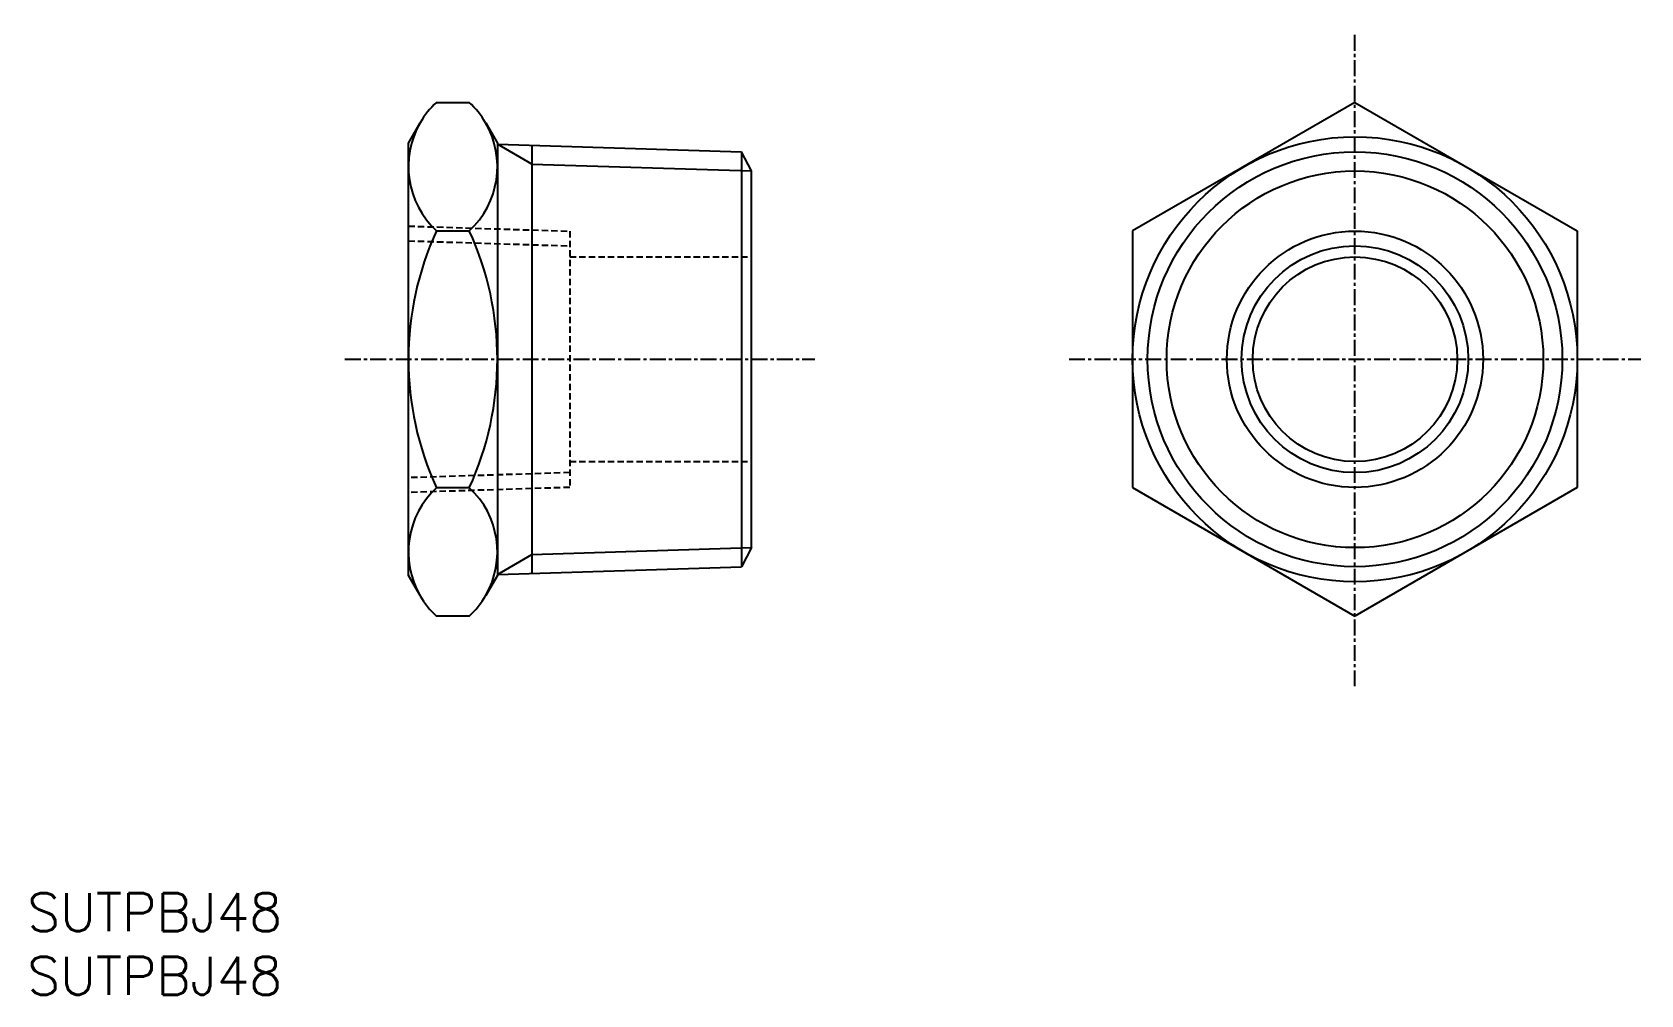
# Model space of a CAD drawing. Extents: x 0 to 127, y 0 to 76.
import ezdxf

# ---------------------------------------------------------------- set-up
doc = ezdxf.new("R2010")
doc.units = 0
doc.linetypes.add('CENTER', pattern=[2, 1.25, -0.25, 0.25, -0.25])
doc.linetypes.add('DASHED', pattern=[0.75, 0.5, -0.25])
doc.layers.get('0').update_dxf_attribs({"linetype": 'CONTINUOUS'})
doc.layers.add('CENTER', color=1, linetype='CENTER')
doc.styles.get("Standard").update_dxf_attribs({"font": 'txt.shx'})

# ---------------------------------------------------------------- blocks, each defined once
blk = doc.blocks.new('*U4')
at = {"color": 7, "linetype": 'CONTINUOUS'}
blk.add_text('SUTPBJ48', height=3, dxfattribs=at).set_placement((0, 0))
blk = doc.blocks.new('*U5')
at = {"color": 7, "linetype": 'CONTINUOUS'}
blk.add_text('SUTPBJ48', height=3, dxfattribs=at).set_placement((0, 5))

msp = doc.modelspace()

# ---------------------------------------------------------------- linework, layer by layer
at = {"color": 7, "linetype": 'CONTINUOUS'}
for p, q in [((32.21, 70.21), (34.79, 70.21)), ((104.5, 70.21), (87, 60.1)), ((104.5, 70.21), (122, 60.1)), ((30, 67), (30.92, 68.59)), ((36.08, 68.59), (37, 67)), ((30, 33), (30, 67)), ((37, 67), (37, 33)), ((37, 66.92), (56.22, 66.32)), ((39.71, 66.84), (39.71, 33.16)), ((57, 64.82), (56.22, 66.32)), ((56.22, 66.32), (56.22, 33.68)), ((57, 35.18), (57, 64.82)), ((32.21, 60.1), (34.79, 60.1)), ((87, 60.1), (87, 39.9)), ((122, 60.1), (122, 39.9)), ((32.21, 39.9), (34.79, 39.9)), ((87, 39.9), (104.5, 29.79)), ((122, 39.9), (104.5, 29.79)), ((57, 35.18), (56.22, 33.68)), ((30.92, 31.41), (30, 33)), ((37, 33), (36.08, 31.41)), ((37, 33.08), (56.22, 33.68)), ((34.79, 29.79), (32.21, 29.79))]:
    msp.add_line(p, q, dxfattribs=at)
at = {"color": 3, "linetype": 'CONTINUOUS'}
for p, q in [((39.71, 65.36), (37, 66.92)), ((39.71, 65.36), (57, 64.82)), ((37, 33.08), (39.71, 34.64)), ((39.71, 34.64), (57, 35.18))]:
    msp.add_line(p, q, dxfattribs=at)
at = {"color": 3, "linetype": 'DASHED'}
for p, q in [((30, 60.48), (42.7, 60.08)), ((42.7, 60.08), (42.7, 39.92)), ((30, 59.32), (42.7, 58.92)), ((42.7, 58.05), (57, 58.05)), ((42.7, 41.95), (57, 41.95)), ((42.7, 41.08), (30, 40.68)), ((42.7, 39.92), (30, 39.52))]:
    msp.add_line(p, q, dxfattribs=at)
at = {"color": 7, "linetype": 'CONTINUOUS'}
for radius in [17.5, 16.32, 8.92, 8.05]:
    msp.add_circle((104.5, 50), radius, dxfattribs=at)
at = {"color": 3, "linetype": 'CONTINUOUS'}
for radius in [14.82, 10.08]:
    msp.add_circle((104.5, 50), radius, dxfattribs=at)
at = {"color": 7, "linetype": 'CONTINUOUS'}
for centre, radius, start, end in [((36.88, 65.16), 6.88, 132.7344, 150), ((30.12, 65.16), 6.88, 30, 47.2656), ((36.88, 65.16), 6.88, 150, 227.2656), ((30.12, 65.16), 6.88, 312.7344, 30), ((54.2, 50), 24.2, 155.318, 204.682), ((12.8, 50), 24.2, 335.318, 24.682), ((36.88, 34.84), 6.88, 132.7344, 210), ((30.12, 34.84), 6.88, 330, 47.2656), ((36.88, 34.84), 6.88, 210, 227.2656), ((30.12, 34.84), 6.88, 312.7344, 330)]:
    msp.add_arc(centre, radius, start, end, dxfattribs=at)
at = {"layer": 'CENTER', "color": 1, "linetype": 'CENTER'}
for p, q in [((104.5, 24.27), (104.5, 75.73)), ((25, 50), (62, 50)), ((82, 50), (127, 50))]:
    msp.add_line(p, q, dxfattribs=at)

# ---------------------------------------------------------------- block references
at = {"color": 7, "linetype": 'CONTINUOUS'}
for name in ['*U5', '*U4']:
    msp.add_blockref(name, (0, 0), dxfattribs=at)

doc.saveas('drawing.dxf')
